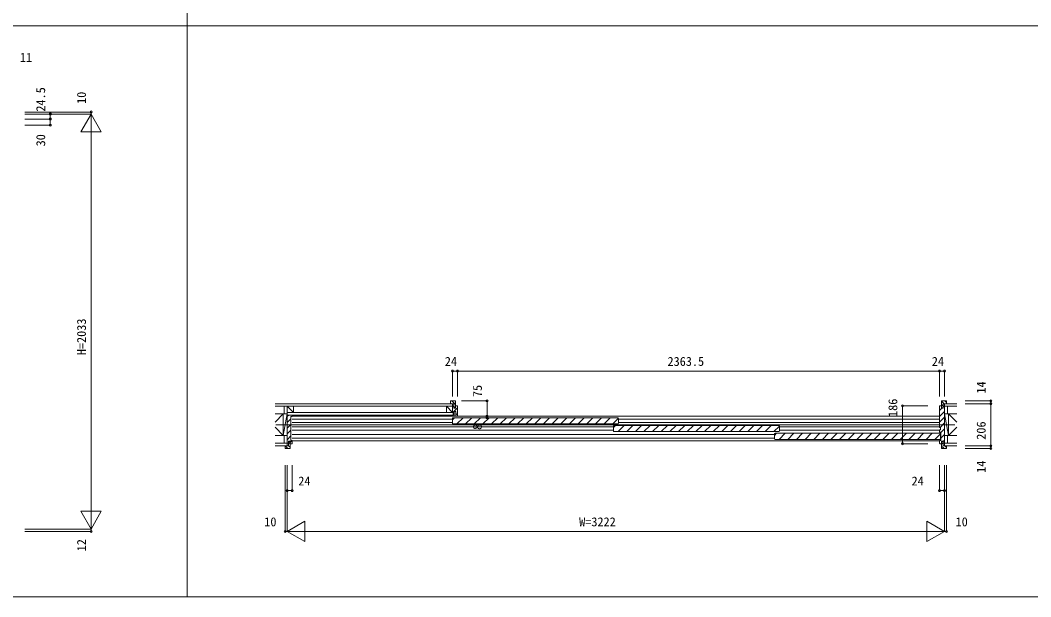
# Model space of a CAD drawing. Units: millimetres, scale not verified. Extents: x -14342 to 14341, y -10000 to 10000.
# Drawn here: x -9460 to -4506, y -10000 to -7175 of the extents above; entities that cross this region are included whole.
import ezdxf
from ezdxf.enums import TextEntityAlignment as Align

# ---------------------------------------------------------------- set-up
doc = ezdxf.new("R2010")
doc.units = ezdxf.units.MM
doc.header["$LTSCALE"] = 50
for name, color, linetype, lineweight in [('0-0_0', 7, 'Continuous', 9), ('0-3_YKK_11', 2, 'Continuous', 18), ('0-5_YKK_13', 7, 'Continuous', 9), ('0-6_YKK_D', 4, 'Continuous', 18), ('0-7_YSS_K', 4, 'Continuous', 18)]:
    doc.layers.add(name, color=color, linetype=linetype, lineweight=lineweight)
doc.styles.add('ＭＳ ゴシック', font='')
doc.styles.get('ＭＳ ゴシック').set_extended_font_data('MS Gothic')

msp = doc.modelspace()

# ---------------------------------------------------------------- linework, layer by layer
at = {"layer": '0-0_0'}
for p, q in [((-8640.51, -10000), (-8640.51, 9500)), ((-14340.51, -7202.5), (14159.49, -7202.5)), ((-14340.51, -10000), (14340.51, -10000))]:
    msp.add_line(p, q, dxfattribs=at)
at = {"layer": '0-3_YKK_11'}
for p, q in [((-9437.2, -7625), (-9112.2, -7625)), ((-9112.2, -7635), (-9112.2, -7625)), ((-9437.2, -7635), (-9112.2, -7635)), ((-9312.2, -7659.5), (-9312.2, -7689.5)), ((-9162.2, -7721.6), (-9112.2, -7635)), ((-9112.2, -7635), (-9062.2, -7721.6)), ((-9112.2, -7635), (-9112.2, -9668)), ((-9437.2, -7689.5), (-9312.2, -7689.5)), ((-9162.2, -7721.6), (-9062.2, -7721.6)), ((-7316.18, -8894), (-7316.18, -9019)), ((-7316.18, -8894), (-4952.68, -8894)), ((-4952.68, -8894), (-4928.68, -8894)), ((-4952.68, -8894), (-4952.68, -9019)), ((-4928.68, -8894), (-4928.68, -9019)), ((-7296.18, -9040), (-7171.18, -9040)), ((-7171.18, -9115), (-7171.18, -9040)), ((-5134.68, -9064), (-5009.68, -9064)), ((-5134.68, -9064), (-5134.68, -9250)), ((-4826.78, -9040), (-4701.78, -9040)), ((-4826.78, -9054), (-4701.78, -9054)), ((-4701.78, -9054), (-4701.78, -9040)), ((-4701.78, -9054), (-4701.78, -9260)), ((-7296.18, -9115), (-7171.18, -9115)), ((-7171.18, -9115), (-7171.18, -9123)), ((-7296.18, -9123), (-7171.18, -9123)), ((-5134.68, -9250), (-5009.68, -9250)), ((-4826.78, -9260), (-4701.78, -9260)), ((-4701.78, -9260), (-4701.78, -9274)), ((-4826.78, -9274), (-4701.78, -9274)), ((-8160.69, -9355), (-8160.69, -9680)), ((-8150.69, -9355), (-8150.69, -9680)), ((-8126.69, -9355), (-8126.69, -9480)), ((-4928.69, -9355), (-4928.69, -9680)), ((-4918.69, -9355), (-4918.69, -9680)), ((-8150.69, -9480), (-8126.69, -9480)), ((-9162.2, -9581.4), (-9062.2, -9581.4)), ((-9162.2, -9581.4), (-9112.2, -9668)), ((-9112.2, -9668), (-9062.2, -9581.4)), ((-8150.69, -9680), (-8064.09, -9630)), ((-8064.09, -9630), (-8064.09, -9730)), ((-5015.29, -9630), (-5015.29, -9730)), ((-5015.29, -9630), (-4928.69, -9680)), ((-9437.2, -9668), (-9112.2, -9668)), ((-9437.2, -9680), (-9112.2, -9680)), ((-9112.2, -9668), (-9112.2, -9680)), ((-8150.69, -9680), (-8160.69, -9680)), ((-8150.69, -9680), (-8064.09, -9730)), ((-8150.69, -9680), (-4928.69, -9680)), ((-5015.29, -9730), (-4928.69, -9680)), ((-4928.69, -9680), (-4918.69, -9680))]:
    msp.add_line(p, q, dxfattribs=at)
for points in [[(-9437.2, -7659.5), (-9312.2, -7659.5), (-9312.2, -7635)], [(-7316.18, -8894), (-7340.18, -8894), (-7340.18, -9019)], [(-4952.69, -9355), (-4952.69, -9480), (-4928.69, -9480)]]:
    msp.add_lwpolyline(points, dxfattribs=at)
for centre in [(-9112.2, -7625), (-9312.2, -7635), (-9312.2, -7659.5), (-9312.2, -7689.5), (-7340.18, -8894), (-7316.18, -8894), (-4952.68, -8894), (-4928.68, -8894), (-7171.18, -9040), (-5134.68, -9064), (-4701.78, -9040), (-4701.78, -9054), (-7171.18, -9115), (-7171.18, -9123), (-5134.68, -9250), (-4701.78, -9260), (-4701.78, -9274), (-8150.69, -9480), (-8126.69, -9480), (-4952.69, -9480), (-4928.69, -9480), (-9112.2, -9680), (-8160.69, -9680), (-4918.69, -9680)]:
    msp.add_circle(centre, 5, dxfattribs=at)
at = {"layer": '0-5_YKK_13'}
for p, q in [((-8210.59, -9054), (-7350.18, -9054)), ((-7340.18, -9054), (-7340.18, -9066.5)), ((-4928.69, -9054), (-4868.78, -9054)), ((-7340.18, -9066.5), (-8210.59, -9066.5)), ((-8210.59, -9144.4), (-8170.68, -9104.5)), ((-8210.59, -9104.5), (-8170.68, -9104.5)), ((-8170.68, -9104.5), (-8170.68, -9209.5)), ((-8150.68, -9104.5), (-8170.68, -9104.5)), ((-8150.68, -9104.5), (-8170.68, -9209.5)), ((-8170.68, -9104.5), (-8170.68, -9209.5)), ((-8165.68, -9066.5), (-8165.68, -9104.5)), ((-8120.68, -9097.5), (-8150.68, -9066.5)), ((-7337.18, -9097.5), (-8150.68, -9097.5)), ((-8150.68, -9097.5), (-8120.68, -9097.5)), ((-8150.68, -9097.5), (-8150.68, -9110)), ((-8150.68, -9104.5), (-8150.68, -9209.5)), ((-8150.68, -9110), (-7337.18, -9110)), ((-8120.68, -9066.5), (-8120.68, -9097.5)), ((-7370.18, -9066.5), (-7340.18, -9066.5)), ((-7370.18, -9097.5), (-7340.18, -9097.5)), ((-7340.18, -9097.5), (-7340.18, -9066.5)), ((-7337.18, -9110), (-7337.18, -9097.5)), ((-4928.69, -9104.5), (-4928.69, -9209.5)), ((-4928.69, -9104.5), (-4908.69, -9104.5)), ((-4928.69, -9104.5), (-4908.69, -9209.5)), ((-4928.68, -9104.5), (-4890.99, -9104.5)), ((-4913.69, -9066.5), (-4913.69, -9104.5)), ((-4908.69, -9104.5), (-4908.69, -9209.5)), ((-4908.69, -9104.5), (-4908.69, -9209.5)), ((-4868.78, -9144.4), (-4908.69, -9104.5)), ((-4908.69, -9104.5), (-4908.69, -9209.5)), ((-4868.78, -9104.5), (-4908.69, -9104.5)), ((-8207.33, -9157), (-4878.64, -9157)), ((-8210.59, -9169.6), (-8170.68, -9209.5)), ((-8210.59, -9209.5), (-8170.68, -9209.5)), ((-8150.68, -9209.5), (-8170.68, -9209.5)), ((-8165.68, -9209.5), (-8165.68, -9247.5)), ((-4928.69, -9209.5), (-4908.69, -9209.5)), ((-4928.68, -9209.5), (-4890.99, -9209.5)), ((-4913.69, -9209.5), (-4913.69, -9247.5)), ((-4868.78, -9169.6), (-4908.69, -9209.5)), ((-4868.78, -9209.5), (-4908.69, -9209.5)), ((-8150.68, -9247.5), (-8210.59, -9247.5)), ((-4928.68, -9247.5), (-4868.78, -9247.5))]:
    msp.add_line(p, q, dxfattribs=at)
for points in [[(-4868.78, -9066.5), (-4928.69, -9066.5), (-4928.69, -9054)], [(-8150.68, -9097.5), (-8150.68, -9066.5), (-8120.68, -9066.5)], [(-7370.18, -9097.5), (-7370.18, -9066.5), (-7340.18, -9097.5)], [(-8210.59, -9260), (-8150.68, -9260), (-8150.68, -9247.5)], [(-4868.78, -9260), (-4928.68, -9260), (-4928.68, -9247.5)]]:
    msp.add_lwpolyline(points, dxfattribs=at)
at = {"layer": '0-6_YKK_D'}
for p, q in [((-8126.68, -9115.5), (-4952.68, -9115.5)), ((-7341.18, -9129.5), (-8126.68, -9129.5)), ((-8126.68, -9146.5), (-7341.18, -9146.5)), ((-6527.18, -9129.5), (-4952.68, -9129.5)), ((-4952.68, -9146.5), (-6527.18, -9146.5)), ((-6551.68, -9167.5), (-8126.68, -9167.5)), ((-8126.68, -9184.5), (-6551.56, -9184.5)), ((-5762.18, -9205.5), (-8126.68, -9205.5)), ((-5737.68, -9167.5), (-4952.68, -9167.5)), ((-4952.68, -9184.5), (-5737.68, -9184.5)), ((-8126.68, -9222.5), (-5762.18, -9222.5)), ((-8126.68, -9236.5), (-4952.68, -9236.5))]:
    msp.add_line(p, q, dxfattribs=at)
at = {"layer": '0-7_YSS_K'}
for p, q in [((-7350.18, -9050.69), (-7346.87, -9054)), ((-7328.18, -9040), (-7348.18, -9040)), ((-7343.9, -9040), (-7326.18, -9057.72)), ((-7326.18, -9075), (-7326.18, -9042)), ((-7316.18, -9115), (-7316.18, -9066)), ((-4942.68, -9075), (-4942.68, -9042)), ((-4942.68, -9057.97), (-4935.18, -9065.47)), ((-4942.51, -9041.18), (-4929.69, -9054)), ((-4940.68, -9040), (-4920.68, -9040)), ((-4926.72, -9040), (-4918.68, -9048.03)), ((-8150.68, -9117.18), (-8143.5, -9110)), ((-7340.18, -9069.39), (-7337.29, -9066.5)), ((-7339.51, -9097), (-7316.18, -9073.67)), ((-7333.68, -9067.19), (-7326.18, -9074.69)), ((-7323.43, -9109.21), (-7316.18, -9101.96)), ((-4952.68, -9087.76), (-4940.92, -9076)), ((-4952.68, -9116.05), (-4928.68, -9092.05)), ((-4942.68, -9074.95), (-4942.63, -9075)), ((-4934.98, -9070.06), (-4931.42, -9066.5)), ((-8150.68, -9145.46), (-8132.68, -9127.46)), ((-8150.68, -9173.75), (-8132.68, -9155.75)), ((-8132.68, -9119), (-8132.68, -9233)), ((-8127.68, -9117), (-8130.68, -9117)), ((-7341.18, -9133.23), (-7330.96, -9123)), ((-7341.18, -9149.7), (-7341.18, -9126.3)), ((-7337.88, -9123), (-6530.48, -9123)), ((-7337.88, -9153), (-6530.48, -9153)), ((-7318.53, -9153), (-7288.53, -9123)), ((-7276.1, -9153), (-7246.1, -9123)), ((-7233.68, -9153), (-7203.68, -9123)), ((-7191.25, -9153), (-7161.25, -9123)), ((-7148.83, -9153), (-7118.83, -9123)), ((-7106.4, -9153), (-7076.4, -9123)), ((-7063.97, -9153), (-7033.97, -9123)), ((-7021.55, -9153), (-6991.55, -9123)), ((-6979.12, -9153), (-6949.12, -9123)), ((-6936.69, -9153), (-6906.69, -9123)), ((-6894.27, -9153), (-6864.27, -9123)), ((-6851.84, -9153), (-6821.84, -9123)), ((-6809.41, -9153), (-6779.41, -9123)), ((-6766.99, -9153), (-6736.99, -9123)), ((-6724.56, -9153), (-6694.56, -9123)), ((-6682.14, -9153), (-6652.14, -9123)), ((-6639.71, -9153), (-6609.71, -9123)), ((-6597.28, -9153), (-6567.28, -9123)), ((-6554.86, -9153), (-6527.3, -9125.44)), ((-6551.68, -9171.23), (-6541.46, -9161)), ((-6551.68, -9187.7), (-6551.68, -9164.3)), ((-6548.38, -9161), (-5740.98, -9161)), ((-6529.03, -9191), (-6499.03, -9161)), ((-6527.18, -9126.3), (-6527.18, -9149.7)), ((-6486.6, -9191), (-6456.6, -9161)), ((-6444.18, -9191), (-6414.18, -9161)), ((-6401.75, -9191), (-6371.75, -9161)), ((-6359.33, -9191), (-6329.33, -9161)), ((-6316.9, -9191), (-6286.9, -9161)), ((-6274.47, -9191), (-6244.47, -9161)), ((-6232.05, -9191), (-6202.05, -9161)), ((-6189.62, -9191), (-6159.62, -9161)), ((-6147.19, -9191), (-6117.19, -9161)), ((-6104.77, -9191), (-6074.77, -9161)), ((-6062.34, -9191), (-6032.34, -9161)), ((-6019.91, -9191), (-5989.91, -9161)), ((-5977.49, -9191), (-5947.49, -9161)), ((-5935.06, -9191), (-5905.06, -9161)), ((-5892.64, -9191), (-5862.64, -9161)), ((-5850.21, -9191), (-5820.21, -9161)), ((-5807.78, -9191), (-5777.78, -9161)), ((-5765.36, -9191), (-5737.8, -9163.44)), ((-5737.68, -9164.3), (-5737.68, -9187.7)), ((-4952.68, -9144.33), (-4928.68, -9120.33)), ((-4950.07, -9170), (-4928.68, -9148.61)), ((-8150.68, -9202.03), (-8132.68, -9184.03)), ((-8150.68, -9230.32), (-8132.68, -9212.32)), ((-6548.38, -9191), (-5740.98, -9191)), ((-5762.18, -9209.23), (-5751.96, -9199)), ((-5762.18, -9225.7), (-5762.18, -9202.3)), ((-5758.88, -9199), (-4951.48, -9199)), ((-5739.53, -9229), (-5709.53, -9199)), ((-5697.1, -9229), (-5667.1, -9199)), ((-5654.68, -9229), (-5624.68, -9199)), ((-5612.25, -9229), (-5582.25, -9199)), ((-5569.83, -9229), (-5539.83, -9199)), ((-5527.4, -9229), (-5497.4, -9199)), ((-5484.97, -9229), (-5454.97, -9199)), ((-5442.55, -9229), (-5412.55, -9199)), ((-5400.12, -9229), (-5370.12, -9199)), ((-5357.69, -9229), (-5327.69, -9199)), ((-5315.27, -9229), (-5285.27, -9199)), ((-5272.84, -9229), (-5242.84, -9199)), ((-5230.41, -9229), (-5200.41, -9199)), ((-5187.99, -9229), (-5157.99, -9199)), ((-5145.56, -9229), (-5115.56, -9199)), ((-5103.14, -9229), (-5073.14, -9199)), ((-5060.71, -9229), (-5030.71, -9199)), ((-5018.28, -9229), (-4988.28, -9199)), ((-4975.86, -9229), (-4948.3, -9201.44)), ((-4951.68, -9193), (-4948.68, -9193)), ((-4948.18, -9202.3), (-4948.18, -9225.7)), ((-4946.69, -9194.9), (-4928.68, -9176.9)), ((-4946.68, -9195), (-4946.68, -9233)), ((-4946.68, -9223.18), (-4928.68, -9205.18)), ((-8160.69, -9260.66), (-8147.35, -9274)), ((-8144.38, -9260), (-8136.69, -9267.69)), ((-8144.19, -9243.22), (-8136.69, -9250.72)), ((-8136.69, -9239), (-8136.69, -9272)), ((-8136.68, -9244.6), (-8127.2, -9235.12)), ((-8130.68, -9235), (-8127.68, -9235)), ((-8126.68, -9236), (-8126.68, -9248)), ((-5758.88, -9229), (-4951.48, -9229)), ((-4952.68, -9236), (-4952.68, -9248)), ((-4948.68, -9235), (-4951.68, -9235)), ((-4945.22, -9250), (-4942.68, -9247.47)), ((-4942.68, -9239), (-4942.68, -9272)), ((-4942.68, -9244.65), (-4935.18, -9252.15)), ((-4942.68, -9261.62), (-4930.31, -9274)), ((-4934.98, -9239.77), (-4928.68, -9233.47)), ((-4927.34, -9260), (-4918.68, -9268.65)), ((-8138.69, -9274), (-8158.69, -9274)), ((-4940.68, -9274), (-4920.68, -9274))]:
    msp.add_line(p, q, dxfattribs=at)
for points in [[(-7350.18, -9042), (-7350.18, -9054), (-7333.68, -9054), (-7333.68, -9075), (-7326.18, -9075)], [(-7318.18, -9064), (-7326.18, -9064), (-7326.18, -9071), (-7326.18, -9076), (-7333.88, -9076), (-7333.88, -9067.5), (-7334.88, -9066.5), (-7340.18, -9066.5), (-7340.18, -9097), (-7337.18, -9097), (-7337.18, -9110), (-7340.18, -9110), (-7340.18, -9115), (-7332.93, -9115), (-7332.93, -9110.25), (-7332.93, -9091.5), (-7323.43, -9091.5), (-7323.43, -9110.25), (-7323.43, -9115), (-7316.18, -9115)], [(-4952.68, -9066), (-4952.68, -9169.5), (-4952.18, -9170), (-4947.68, -9170), (-4947.68, -9171), (-4947.68, -9181), (-4947.68, -9182), (-4952.18, -9182), (-4952.68, -9182.5), (-4952.68, -9192)], [(-4928.68, -9247.5), (-4928.68, -9066.5), (-4933.98, -9066.5), (-4934.98, -9067.5), (-4934.98, -9076), (-4942.68, -9076), (-4942.68, -9071), (-4942.68, -9064), (-4950.68, -9064)], [(-4918.68, -9042), (-4918.68, -9054), (-4935.18, -9054), (-4935.18, -9075), (-4942.68, -9075)], [(-8150.68, -9247.5), (-8150.68, -9110), (-8133.68, -9110), (-8126.68, -9110), (-8126.68, -9116)], [(-8160.69, -9272), (-8160.69, -9260), (-8144.19, -9260), (-8144.19, -9239), (-8136.69, -9239)], [(-8128.68, -9250), (-8136.68, -9250), (-8136.68, -9243), (-8136.68, -9238), (-8144.38, -9238), (-8144.38, -9246.5), (-8145.38, -9247.5), (-8150.68, -9247.5)], [(-4950.68, -9250), (-4942.68, -9250), (-4942.68, -9243), (-4942.68, -9238), (-4934.98, -9238), (-4934.98, -9246.5), (-4933.98, -9247.5), (-4928.68, -9247.5)], [(-4918.68, -9272), (-4918.68, -9260), (-4935.18, -9260), (-4935.18, -9239), (-4942.68, -9239)]]:
    msp.add_lwpolyline(points, dxfattribs=at)
for centre, radius, start, end in [((-7348.18, -9042), 2, 90.00001, 179.99999), ((-7328.18, -9042), 2, 0.00001, 89.99999), ((-7318.18, -9066), 2, 0.00001, 89.99999), ((-4950.68, -9066), 2, 90.00001, 179.99999), ((-4940.68, -9042), 2, 90.00001, 179.99999), ((-4920.68, -9042), 2, 0.00001, 89.99999), ((-8130.68, -9119), 2, 90.00001, 179.99999), ((-8127.68, -9116), 1, 270.00001, 359.99999), ((-7337.88, -9126.3), 3.3, 90, 180), ((-7337.88, -9149.7), 3.3, 180, 270), ((-6548.38, -9164.3), 3.3, 90, 180), ((-6530.48, -9126.3), 3.3, 0, 90), ((-6530.48, -9149.7), 3.3, 270, 0), ((-5740.98, -9164.3), 3.3, 0, 90), ((-6548.38, -9187.7), 3.3, 180, 270), ((-5758.88, -9202.3), 3.3, 90, 180), ((-5740.98, -9187.7), 3.3, 270, 0), ((-4951.68, -9192), 1, 180.00001, 269.99999), ((-4951.48, -9202.3), 3.3, 0, 90), ((-4948.68, -9195), 2, 0.00001, 89.99999), ((-8130.68, -9233), 2, 180.00001, 269.99999), ((-8128.68, -9248), 2, 270.00001, 359.99999), ((-8127.68, -9236), 1, 0.00001, 89.99999), ((-5758.88, -9225.7), 3.3, 180, 270), ((-4951.68, -9236), 1, 90.00001, 179.99999), ((-4950.68, -9248), 2, 180.00001, 269.99999), ((-4951.48, -9225.7), 3.3, 270, 0), ((-4948.68, -9233), 2, 270.00001, 359.99999), ((-8158.69, -9272), 2, 180.00001, 269.99999), ((-8138.69, -9272), 2, 270.00001, 359.99999), ((-4940.68, -9272), 2, 180.00001, 269.99999), ((-4920.68, -9272), 2, 270.00001, 359.99999)]:
    msp.add_arc(centre, radius, start, end, dxfattribs=at)

# ---------------------------------------------------------------- texts
at = {"layer": '0-3_YKK_11', "style": 'ＭＳ ゴシック'}
for s, p in [('11', (-9461.35, -7392.54)), ('24', (-7378.18, -8882)), ('2363.5', (-6286.43, -8882)), ('24', (-4990.68, -8882)), ('24', (-8096.45, -9468)), ('24', (-5089.98, -9468)), ('W=3222', (-6719.69, -9668)), ('10', (-8263.23, -9668)), ('10', (-4874.08, -9668))]:
    msp.add_text(s, height=43.99, dxfattribs=at).set_placement(p, align=Align.BOTTOM_LEFT)
for s, p in [('24.5', (-9324.2, -7623.25)), ('10', (-9124.2, -7585.52)), ('30', (-9324.2, -7793.47)), ('H=2033', (-9124.2, -8816.5)), ('75', (-7183.18, -9021.75)), ('14', (-4713.78, -9004.6)), ('186', (-5146.68, -9119.16)), ('8', (-7183.68, -9182.48)), ('206', (-4713.78, -9230.68)), ('14', (-4713.78, -9393)), ('12', (-9124.02, -9777.3))]:
    msp.add_text(s, height=43.99, rotation=90, dxfattribs=at).set_placement(p, align=Align.BOTTOM_LEFT)

doc.saveas('drawing.dxf')
